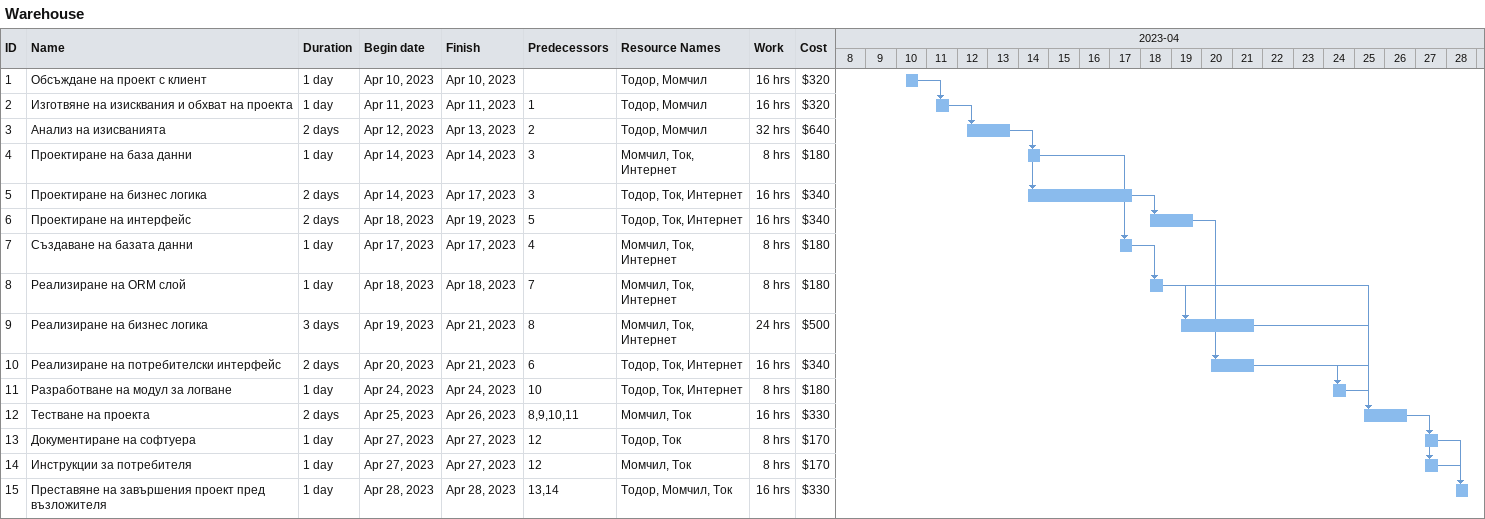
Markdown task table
Warehouse

| ID | Task | Duration | Start | Finish | Predecessors | Resources | Work (h) | Cost ($) |
|---|---|---|---|---|---|---|---|---|
| 1 | Обсъждане на проект с клиент | 1d | 2023-04-10 | 2023-04-10 |  | Тодор, Момчил | 16 | 320 |
| 2 | Изготвяне на изисквания и обхват на проекта | 1d | 2023-04-11 | 2023-04-11 | 1 | Тодор, Момчил | 16 | 320 |
| 3 | Анализ на изисванията | 2d | 2023-04-12 | 2023-04-13 | 2 | Тодор, Момчил | 32 | 640 |
| 4 | Проектиране на база данни | 1d | 2023-04-14 | 2023-04-14 | 3 | Момчил, Ток, Интернет | 8 | 180 |
| 5 | Проектиране на бизнес логика | 2d | 2023-04-14 | 2023-04-17 | 3 | Тодор, Ток, Интернет | 16 | 340 |
| 6 | Проектиране на интерфейс | 2d | 2023-04-18 | 2023-04-19 | 5 | Тодор, Ток, Интернет | 16 | 340 |
| 7 | Създаване на базата данни | 1d | 2023-04-17 | 2023-04-17 | 4 | Момчил, Ток, Интернет | 8 | 180 |
| 8 | Реализиране на ORM слой | 1d | 2023-04-18 | 2023-04-18 | 7 | Момчил, Ток, Интернет | 8 | 180 |
| 9 | Реализиране на бизнес логика | 3d | 2023-04-19 | 2023-04-21 | 8 | Момчил, Ток, Интернет | 24 | 500 |
| 10 | Реализиране на потребителски интерфейс | 2d | 2023-04-20 | 2023-04-21 | 6 | Тодор, Ток, Интернет | 16 | 340 |
| 11 | Разработване на модул за логване | 1d | 2023-04-24 | 2023-04-24 | 10 | Тодор, Ток, Интернет | 8 | 180 |
| 12 | Тестване на проекта | 2d | 2023-04-25 | 2023-04-26 | 8, 9, 10, 11 | Момчил, Ток | 16 | 330 |
| 13 | Документиране на софтуера | 1d | 2023-04-27 | 2023-04-27 | 12 | Тодор, Ток | 8 | 170 |
| 14 | Инструкции за потребителя | 1d | 2023-04-27 | 2023-04-27 | 12 | Момчил, Ток | 8 | 170 |
| 15 | Преставяне на завършения проект пред възложителя | 1d | 2023-04-28 | 2023-04-28 | 13, 14 | Тодор, Момчил, Ток | 16 | 330 |
